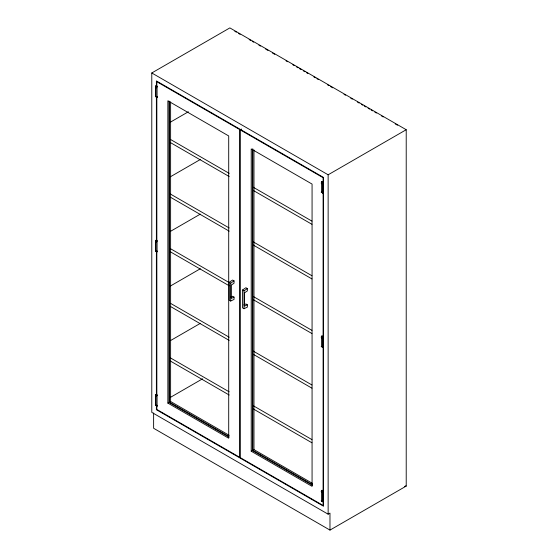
<?xml version="1.0" encoding="UTF-8"?>
<svg xmlns="http://www.w3.org/2000/svg" width="558" height="558" viewBox="0 0 558 558"><rect width="100%" height="100%" fill="white"/><g stroke="black" fill="none" stroke-linecap="round" stroke-linejoin="round"><path stroke-width="0.84" d="M247.354 304.794L244.585 306.119L244.585 292.79L247.354 290.906L247.354 288.577L245.89 287.726L242.542 289.993L242.542 307.87L244.013 308.72L247.354 307.13L247.354 304.794L245.89 303.95L243.804 304.94M244.013 308.72L244.013 290.844L247.354 288.577M323.089 336.348L323.11 182.361L323.549 182.215L321.68 183.728L321.227 183.282L321.485 181.817A0.976 0.565 0 0 1 322.545 181.699A0.976 0.565 0 0 1 323.145 182.215M323.145 192.824C319.232 190.899 322.05 193.291 323.549 192.824L323.256 192.656M323.089 490.621L323.11 336.683L323.549 336.537L321.68 338.05L321.199 337.29L321.485 336.139A0.976 0.565 0 0 1 322.545 336.021A0.976 0.565 0 0 1 323.145 336.537M323.145 347.146C319.232 345.221 322.05 347.613 323.549 347.146L323.145 347.146A0.976 0.565 0 0 0 322.859 346.748M241.572 129.058L240.191 129.854L240.191 457.581L323.089 505.443L323.124 490.761L323.549 490.859L321.68 492.372L321.199 491.605L321.485 490.461A0.976 0.565 0 0 1 322.545 490.336A0.976 0.565 0 0 1 323.145 490.859M323.145 501.461L323.124 501.37A0.976 0.565 0 0 1 323.145 501.461C319.232 499.543 322.05 501.928 323.549 501.461L323.256 501.293M156.38 85.939L155.689 86.099L155.536 87.801L156.38 87.808L157.07 86.895A0.976 0.565 0 0 0 157.279 86.281A0.976 0.565 0 0 0 156.38 85.939L155.689 86.099L155.689 96.708L157.07 97.504A0.976 0.565 0 0 0 157.07 96.708M156.38 240.254L155.689 240.421L155.536 242.123L156.38 242.13L157.07 241.216A0.976 0.565 0 0 0 157.279 240.603A0.976 0.565 0 0 0 156.38 240.254L155.689 240.421L155.689 251.023L157.07 251.825A0.976 0.565 0 0 0 157.07 251.023M156.38 394.576L155.689 394.743L155.536 396.445L156.128 396.599L157.07 395.538A0.976 0.565 0 0 0 157.279 394.925A0.976 0.565 0 0 0 156.38 394.576L155.689 394.743L155.689 405.345L157.07 406.14A0.976 0.565 0 0 0 157.07 405.345M322.859 193.221L323.11 182.361M322.859 347.543L323.11 336.683M322.859 501.858L323.11 491.005M229.226 282.306L232.567 280.039L234.039 280.883L234.039 283.22L231.263 285.103L231.263 298.425L234.039 297.107L234.039 299.437L230.698 301.034L229.226 300.183L229.226 282.306L230.698 283.157L230.698 301.034M230.698 283.157L234.039 280.883M329.98 530.1L329.98 513.13L328.139 514.19L151.783 412.376L151.783 72.972L229.861 27.9L406.217 129.721L406.217 486.088L329.98 530.1L153.624 428.279L153.624 413.011M170.42 122.139L188.374 111.774M170.42 176.76L200.343 159.49M170.42 231.382L200.343 214.112M155.689 240.421L157.07 241.216L157.07 251.825C156.484 250.765 154.294 250.737 156.38 250.626M151.783 72.972L328.139 174.793L406.217 129.721M170.42 286.01L200.343 268.733M170.42 340.631L200.343 323.354M170.42 397.373L202.589 378.798M167.86 403.092L228.71 438.225L228.71 135.95L167.86 100.817L167.86 403.092L170.615 401.502L229.212 435.331M251.212 451.22L312.068 486.353L312.068 184.077L251.212 148.944L251.212 451.22L253.974 449.629L312.571 483.458M404.529 486.527L405.757 485.823L406.217 486.088M230.489 297.247L232.567 296.256L234.039 297.107M155.689 251.023L156.38 250.863A0.976 0.565 0 0 1 156.631 250.884M234.834 31.304L236.341 32.176M238.601 33.48L240.107 34.345M249.14 39.562L250.647 40.434M252.153 41.299L253.66 42.171M258.933 45.212L260.44 46.084M265.706 49.125L267.966 50.429M272.485 53.038L274.745 54.342M286.038 60.864L287.544 61.736M292.81 64.777L294.317 65.649M296.577 66.953L298.084 67.818M299.59 68.69L301.097 69.562M303.357 70.859L304.863 71.731M306.363 72.603L307.87 73.468M313.896 76.948L315.403 77.82M316.909 78.685L318.416 79.557M327.448 84.774L328.955 85.639M330.462 86.511L332.721 87.815M344.014 94.337L345.521 95.209M350.787 98.25L352.293 99.122M357.566 102.163L359.073 103.028M361.333 104.332L362.84 105.204M364.346 106.076L365.846 106.941M368.106 108.245L369.612 109.117M371.119 109.989L372.625 110.854M374.885 112.158L376.392 113.03M381.658 116.071L383.165 116.943M395.217 123.897L397.47 125.201M240.191 129.854L323.089 177.709L323.089 182.068M155.689 86.099L157.07 86.895L157.07 97.504L155.403 96.353L155.891 96.618L155.891 86.009M322.859 182.612L321.485 181.817L321.485 192.426A0.976 0.565 0 0 1 322.168 192.259M170.504 139.465L229.178 173.343M253.248 187.237L311.922 221.114M170.504 142.646L229.178 176.523M253.248 190.417L311.922 224.295M170.504 194.086L229.178 227.964M253.248 241.858L311.922 275.736M170.504 197.267L229.178 231.145M253.248 245.039L311.922 278.916M242.542 289.993L244.013 290.844M170.504 248.708L229.178 282.585M253.248 296.479L311.922 330.357M322.859 336.934L321.485 336.139L321.485 346.748A0.976 0.565 0 0 1 321.68 346.658M170.504 251.888L229.178 285.766M253.248 299.66L311.922 333.538M170.504 303.329L229.178 337.206M253.248 351.101L311.922 384.978M170.504 306.509L229.178 340.387M253.248 354.288L311.922 388.159M170.504 357.95L229.178 391.828M253.248 405.722L311.922 439.599M170.504 361.131L229.178 395.008M253.248 408.909L311.922 442.78M228.815 436.433L169.465 402.165L169.465 101.633M312.173 484.553L252.823 450.292L252.823 148.881M155.689 394.743L157.07 395.538L157.07 406.14L155.403 404.996L155.891 405.254L155.891 394.652M229.108 437.13L169.004 402.43L169.004 101.026M312.466 485.251L252.362 450.557L252.362 149.146M322.859 491.256L321.485 490.461L321.485 501.063A0.976 0.565 0 0 1 322.168 500.903M328.139 174.793L328.139 514.19M323.012 182.501L323.012 193.103M323.012 336.816L323.012 347.425M323.012 491.138L323.012 501.747M253.974 149.963L253.974 449.629M170.615 101.842L170.615 401.502M156.84 86.085L156.84 81.726L239.731 129.589L239.731 457.316L156.84 409.453L156.84 405.101M156.84 96.541L156.84 240.359M156.84 251.693L156.84 394.639M156.38 86.148L156.38 80.931L323.549 177.444L323.549 506.239L156.38 409.718L156.38 405.373M156.38 96.59L156.38 240.979M156.38 250.542L156.38 394.931M155.891 240.331L155.891 250.94"/></g></svg>
